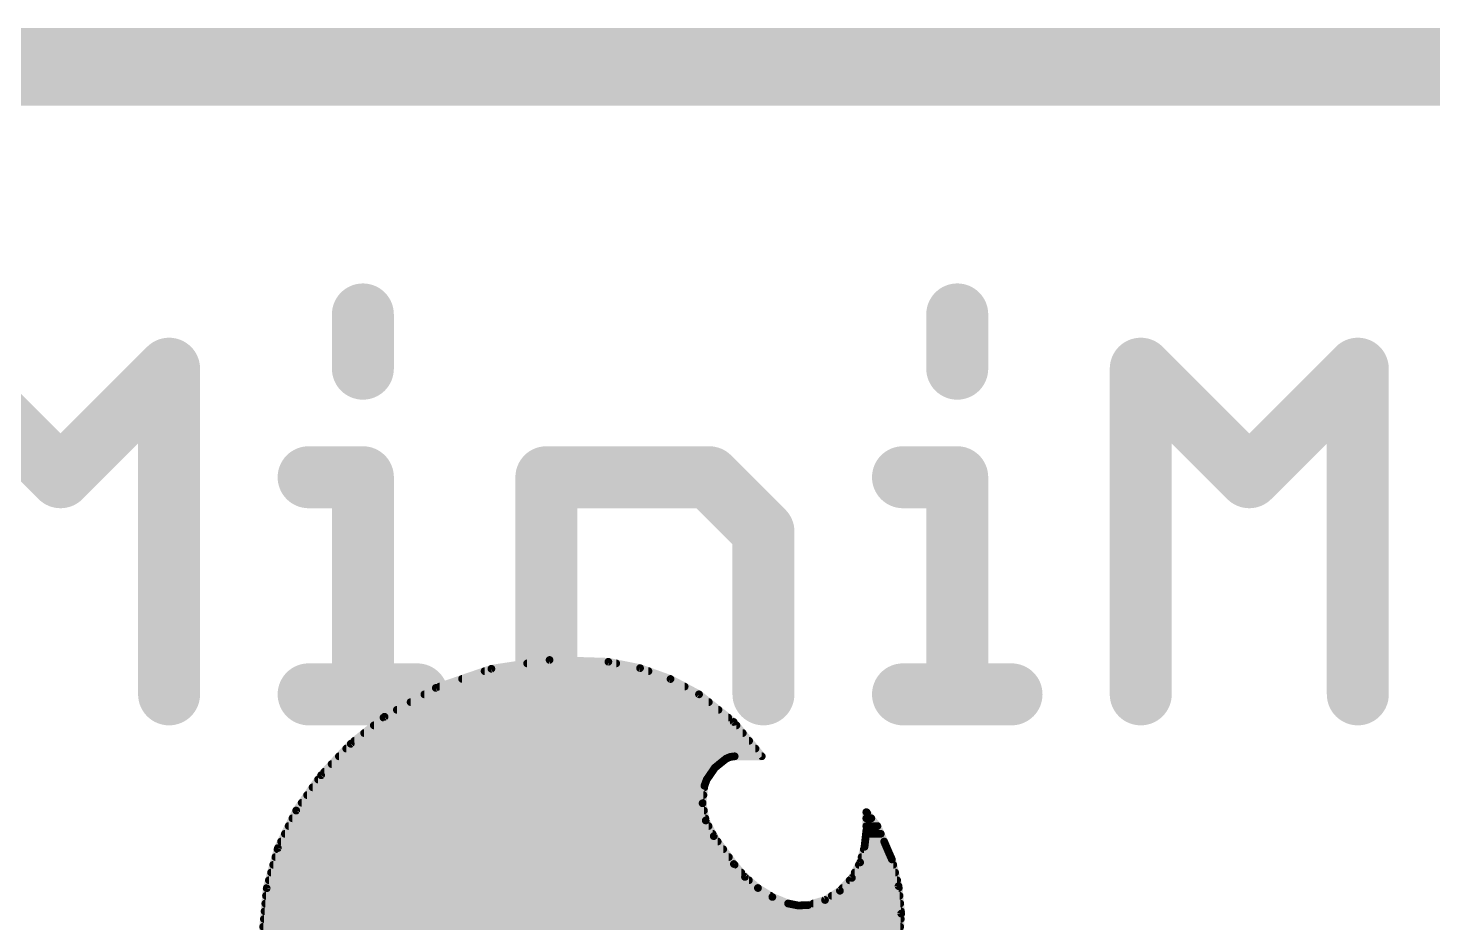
# Model space of a CAD drawing. Extents: x -98 to 26, y -2 to 26.
# Drawn here: x 6.291 to 10.898, y 22.593 to 25.527 of the extents above; entities that cross this region are included whole.
import ezdxf

# ---------------------------------------------------------------- set-up
doc = ezdxf.new("R2010")
doc.units = 0
for name, color, linetype in [('1', 12, 'CONTINUOUS'), ('16', 132, 'CONTINUOUS'), ('20', 53, 'CONTINUOUS'), ('21', 53, 'CONTINUOUS'), ('22', 53, 'CONTINUOUS')]:
    doc.layers.add(name, color=color, linetype=linetype)

msp = doc.modelspace()

# ---------------------------------------------------------------- linework, layer by layer
at = {"layer": '1', "const_width": 0.254}
msp.add_lwpolyline([(0, 25.4), (25.4, 25.4)], dxfattribs=at)
at = {"layer": '16', "const_width": 0.254}
msp.add_lwpolyline([(0, 25.4), (25.4, 25.4)], dxfattribs=at)
at = {"layer": '20', "const_width": 0.254}
msp.add_lwpolyline([(0, 25.4), (25.4, 25.4)], dxfattribs=at)
at = {"layer": '21', "const_width": 0.2032}
for points in [[(7.3891, 24.5883), (7.3891, 24.4103)], [(9.338, 24.5883), (9.338, 24.4103)], [(6.0417, 24.4103), (6.3976, 24.0544)], [(6.3976, 24.0544), (6.7535, 24.4103)], [(6.7535, 24.4103), (6.7535, 23.3426)], [(9.9397, 23.3426), (9.9397, 24.4103)], [(9.9397, 24.4103), (10.2956, 24.0544)], [(10.2956, 24.0544), (10.6515, 24.4103)], [(10.6515, 24.4103), (10.6515, 23.3426)], [(7.2111, 24.0544), (7.3891, 24.0544)], [(7.3891, 24.0544), (7.3891, 23.3426)], [(7.9907, 23.3426), (7.9907, 24.0544)], [(7.9907, 24.0544), (8.5246, 24.0544)], [(8.5246, 24.0544), (8.7025, 23.8765)], [(9.1601, 24.0544), (9.338, 24.0544)], [(9.338, 24.0544), (9.338, 23.3426)], [(8.7025, 23.8765), (8.7025, 23.3426)], [(7.2111, 23.3426), (7.567, 23.3426)], [(9.1601, 23.3426), (9.516, 23.3426)]]:
    msp.add_lwpolyline(points, dxfattribs=at)
at = {"layer": '21', "const_width": 0.1016}
for points in [[(7.4398, 24.5883, 1), (7.3383, 24.5883)], [(9.3888, 24.5883, 1), (9.2872, 24.5883)], [(6.8043, 24.4103, 1), (6.7027, 24.4103)], [(6.7894, 24.3744, 1), (6.7176, 24.4462)], [(9.9905, 24.4103, 1), (9.8889, 24.4103)], [(9.9756, 24.4462, 1), (9.9038, 24.3744)], [(10.7023, 24.4103, 1), (10.6007, 24.4103)], [(10.6874, 24.3744, 1), (10.6156, 24.4462)], [(7.3383, 24.4103, 1), (7.4398, 24.4103)], [(9.2872, 24.4103, 1), (9.3888, 24.4103)], [(6.3617, 24.0903, 1), (6.4335, 24.0185)], [(6.3617, 24.0185, 1), (6.4335, 24.0903)], [(7.2111, 24.1052, 1), (7.2111, 24.0036)], [(7.4398, 24.0544, 1), (7.3383, 24.0544)], [(7.3891, 24.0036, 1), (7.3891, 24.1052)], [(8.0415, 24.0544, 1), (7.9399, 24.0544)], [(7.9907, 24.1052, 1), (7.9907, 24.0036)], [(8.5605, 24.0903, 1), (8.4886, 24.0185)], [(8.5246, 24.0036, 1), (8.5246, 24.1052)], [(9.1601, 24.1052, 1), (9.1601, 24.0036)], [(9.3888, 24.0544, 1), (9.2872, 24.0544)], [(9.338, 24.0036, 1), (9.338, 24.1052)], [(10.2597, 24.0903, 1), (10.3315, 24.0185)], [(10.2597, 24.0185, 1), (10.3315, 24.0903)], [(8.7533, 23.8765, 1), (8.6517, 23.8765)], [(8.6666, 23.8405, 1), (8.7384, 23.9124)], [(7.2111, 23.3934, 1), (7.2111, 23.2918)], [(7.567, 23.2918, 1), (7.567, 23.3934)], [(9.1601, 23.3934, 1), (9.1601, 23.2918)], [(9.516, 23.2918, 1), (9.516, 23.3934)], [(6.7027, 23.3426, 1), (6.8043, 23.3426)], [(7.3383, 23.3426, 1), (7.4398, 23.3426)], [(7.9399, 23.3426, 1), (8.0415, 23.3426)], [(8.6517, 23.3426, 1), (8.7533, 23.3426)], [(9.2872, 23.3426, 1), (9.3888, 23.3426)], [(9.8889, 23.3426, 1), (9.9905, 23.3426)], [(10.6007, 23.3426, 1), (10.7023, 23.3426)]]:
    msp.add_lwpolyline(points, format="xyb", dxfattribs=at)
at = {"layer": '22', "const_width": 0.0254}
for points in [[(7.8105, 23.4265), (8.0012, 23.4553)], [(7.9276, 23.4442), (8.2197, 23.4442)], [(8.0012, 23.4553), (8.194, 23.4493)], [(8.194, 23.4493), (8.298, 23.4286)], [(7.6281, 23.3637), (7.8105, 23.4265)], [(7.7144, 23.3934), (8.3962, 23.3934)], [(7.7882, 23.4188), (8.3254, 23.4188)], [(8.298, 23.4286), (8.3978, 23.3928)], [(8.3978, 23.3928), (8.4912, 23.3427)], [(7.46, 23.269), (7.6281, 23.3637)], [(7.5907, 23.3426), (8.4913, 23.3426)], [(7.6406, 23.368), (8.4441, 23.368)], [(8.4912, 23.3427), (8.6049, 23.2521)], [(7.5456, 23.3172), (8.5232, 23.3172)], [(7.3493, 23.1806), (7.46, 23.269)], [(7.4567, 23.2664), (8.5869, 23.2664)], [(7.5005, 23.2918), (8.5551, 23.2918)], [(8.6049, 23.2521), (8.697, 23.1395)], [(7.3932, 23.2156), (8.6348, 23.2156)], [(7.425, 23.241), (8.614, 23.241)], [(7.2521, 23.0774), (7.3493, 23.1806)], [(7.3345, 23.1648), (8.6763, 23.1648)], [(7.3614, 23.1902), (8.6555, 23.1902)], [(7.2866, 23.114), (8.558, 23.114)], [(7.3105, 23.1394), (8.6074, 23.1394)], [(8.5801, 23.1318), (8.5434, 23.1022)], [(8.5936, 23.1375), (8.5801, 23.1318)], [(8.6081, 23.1395), (8.5936, 23.1375)], [(8.697, 23.1395), (8.6081, 23.1395)], [(7.1704, 22.9617), (7.2521, 23.0774)], [(7.2626, 23.0886), (8.534, 23.0886)], [(8.5434, 23.1022), (8.5166, 23.0633)], [(7.2241, 23.0378), (8.5085, 23.0378)], [(7.2421, 23.0632), (8.5166, 23.0632)], [(8.509, 23.0429), (8.5029, 22.9857)], [(8.5166, 23.0633), (8.509, 23.0429)], [(7.1883, 22.987), (8.503, 22.987)], [(7.2062, 23.0124), (8.5057, 23.0124)], [(8.5029, 22.9857), (8.5133, 22.9291)], [(7.1104, 22.8387), (7.1704, 22.9617)], [(7.158, 22.9362), (8.512, 22.9362)], [(7.1704, 22.9616), (8.5073, 22.9616)], [(8.5133, 22.9291), (8.5395, 22.8778)], [(9.0399, 22.8956), (9.0399, 22.9566)], [(9.0399, 22.9566), (9.0399, 22.9565)], [(9.0399, 22.9565), (9.0424, 22.954)], [(9.0399, 22.9362), (9.0562, 22.9362)], [(9.0424, 22.954), (9.0762, 22.9105)], [(7.1332, 22.8854), (8.5356, 22.8854)], [(7.1456, 22.9108), (8.5226, 22.9108)], [(9.034, 22.8427), (9.0399, 22.8956)], [(9.0388, 22.8854), (9.0872, 22.8854)], [(9.0399, 22.9108), (9.076, 22.9108)], [(9.0762, 22.9105), (9.0983, 22.8601)], [(7.0736, 22.7068), (7.1104, 22.8387)], [(7.1208, 22.86), (8.5524, 22.86)], [(8.5395, 22.8778), (8.6055, 22.7864)], [(9.0195, 22.7915), (9.034, 22.8427)], [(9.0359, 22.86), (9.0983, 22.86)], [(9.0983, 22.8601), (9.1135, 22.8245)], [(7.1022, 22.8092), (8.589, 22.8092)], [(7.1093, 22.8346), (8.5707, 22.8346)], [(8.9925, 22.7407), (9.0195, 22.7915)], [(9.0245, 22.8092), (9.1203, 22.8092)], [(9.0317, 22.8346), (9.1092, 22.8346)], [(9.1135, 22.8245), (9.1237, 22.8016)], [(9.1237, 22.8016), (9.1456, 22.7139)], [(7.088, 22.7584), (8.6296, 22.7584)], [(7.0951, 22.7838), (8.6077, 22.7838)], [(8.6055, 22.7864), (8.6419, 22.744)], [(8.6419, 22.744), (8.6843, 22.7077)], [(9.0019, 22.7584), (9.1345, 22.7584)], [(9.0154, 22.7838), (9.1281, 22.7838)], [(7.0612, 22.5705), (7.0736, 22.7068)], [(7.0738, 22.7076), (8.6845, 22.7076)], [(7.0809, 22.733), (8.6548, 22.733)], [(8.6843, 22.7077), (8.7318, 22.6784)], [(8.9044, 22.6684), (8.9533, 22.6987)], [(8.9533, 22.6987), (8.9925, 22.7407)], [(8.9616, 22.7076), (9.1462, 22.7076)], [(8.9853, 22.733), (9.1409, 22.733)], [(9.1456, 22.7139), (9.1542, 22.6238)], [(7.0691, 22.6568), (8.7838, 22.6568)], [(7.0714, 22.6822), (8.7256, 22.6822)], [(8.7318, 22.6784), (8.7833, 22.6569)], [(8.7833, 22.6569), (8.816, 22.6504)], [(8.816, 22.6504), (8.8494, 22.6518)], [(8.8494, 22.6518), (8.9044, 22.6684)], [(8.866, 22.6568), (9.1511, 22.6568)], [(8.9267, 22.6822), (9.1487, 22.6822)], [(7.0644, 22.606), (9.1528, 22.606)], [(7.0667, 22.6314), (9.1535, 22.6314)], [(9.1542, 22.6238), (9.1476, 22.5369)], [(7.0621, 22.5806), (9.1509, 22.5806)]]:
    msp.add_lwpolyline(points, dxfattribs=at)
at = {"layer": '22', "const_width": 0.0127}
for points in [[(7.9276, 23.4506, 1), (7.9276, 23.4379)], [(8.0014, 23.4617, 1), (8.001, 23.449)], [(8.0021, 23.4491, 1), (8.0002, 23.4616)], [(8.1952, 23.4555, 1), (8.1928, 23.4431)], [(8.1938, 23.443, 1), (8.1942, 23.4556)], [(8.2197, 23.4379, 1), (8.2197, 23.4506)], [(7.7144, 23.3998, 1), (7.7144, 23.387)], [(7.7882, 23.4252, 1), (7.7882, 23.4124)], [(7.8095, 23.4328, 1), (7.8114, 23.4202)], [(7.8125, 23.4205, 1), (7.8084, 23.4325)], [(8.3001, 23.4346, 1), (8.2958, 23.4227)], [(8.2967, 23.4224, 1), (8.2992, 23.4349)], [(8.3254, 23.4124, 1), (8.3254, 23.4252)], [(8.4008, 23.3984, 1), (8.3948, 23.3872)], [(8.3956, 23.3869, 1), (8.3999, 23.3988)], [(8.3962, 23.387, 1), (8.3962, 23.3998)], [(7.5907, 23.349, 1), (7.5907, 23.3362)], [(7.626, 23.3697, 1), (7.6301, 23.3577)], [(7.6312, 23.3581, 1), (7.625, 23.3692)], [(7.6406, 23.3744, 1), (7.6406, 23.3617)], [(8.4441, 23.3617, 1), (8.4441, 23.3744)], [(8.4952, 23.3477, 1), (8.4872, 23.3377)], [(8.4913, 23.3362, 1), (8.4913, 23.349)], [(7.5456, 23.3236, 1), (7.5456, 23.3108)], [(8.4882, 23.3371, 1), (8.4942, 23.3483)], [(8.5232, 23.3108, 1), (8.5232, 23.3236)], [(7.4567, 23.2728, 1), (7.4567, 23.26)], [(7.4569, 23.2745, 1), (7.4631, 23.2635)], [(7.464, 23.264, 1), (7.456, 23.274)], [(7.5005, 23.2982, 1), (7.5005, 23.2855)], [(8.5551, 23.2855, 1), (8.5551, 23.2982)], [(8.5869, 23.26, 1), (8.5869, 23.2728)], [(8.6098, 23.2561, 1), (8.6, 23.248)], [(8.601, 23.2471, 1), (8.6089, 23.257)], [(7.3932, 23.222, 1), (7.3932, 23.2093)], [(7.425, 23.2474, 1), (7.425, 23.2346)], [(8.614, 23.2346, 1), (8.614, 23.2474)], [(8.6348, 23.2093, 1), (8.6348, 23.222)], [(7.3345, 23.1712, 1), (7.3345, 23.1584)], [(7.3453, 23.1855, 1), (7.3533, 23.1756)], [(7.3539, 23.1762, 1), (7.3447, 23.1849)], [(7.3614, 23.1966, 1), (7.3614, 23.1838)], [(8.6555, 23.1838, 1), (8.6555, 23.1966)], [(8.6763, 23.1584, 1), (8.6763, 23.1712)], [(7.2866, 23.1204, 1), (7.2866, 23.1076)], [(7.3105, 23.1458, 1), (7.3105, 23.1331)], [(8.558, 23.1076, 1), (8.558, 23.1204)], [(8.5776, 23.1376, 1), (8.5826, 23.126)], [(8.5841, 23.1269, 1), (8.5761, 23.1367)], [(8.5927, 23.1438, 1), (8.5944, 23.1312)], [(8.5961, 23.1317, 1), (8.5911, 23.1434)], [(8.6081, 23.1459, 1), (8.6081, 23.1332)], [(8.609, 23.1332, 1), (8.6072, 23.1458)], [(8.6074, 23.1331, 1), (8.6074, 23.1458)], [(8.6921, 23.1355, 1), (8.7019, 23.1435)], [(8.697, 23.1332, 1), (8.697, 23.1459)], [(7.2475, 23.0818, 1), (7.2567, 23.0731)], [(7.2573, 23.0738, 1), (7.2469, 23.0811)], [(7.2626, 23.095, 1), (7.2626, 23.0822)], [(8.534, 23.0822, 1), (8.534, 23.095)], [(8.5394, 23.1071, 1), (8.5474, 23.0972)], [(8.5486, 23.0986, 1), (8.5381, 23.1058)], [(7.2241, 23.0442, 1), (7.2241, 23.0314)], [(7.2421, 23.0696, 1), (7.2421, 23.0569)], [(8.503, 23.0451, 1), (8.515, 23.0407)], [(8.5153, 23.0422, 1), (8.5027, 23.0436)], [(8.5085, 23.0314, 1), (8.5085, 23.0442)], [(8.5114, 23.0669, 1), (8.5218, 23.0597)], [(8.5226, 23.0611, 1), (8.5106, 23.0655)], [(8.5166, 23.0569, 1), (8.5166, 23.0696)], [(7.1883, 22.9934, 1), (7.1883, 22.9807)], [(7.2062, 23.0188, 1), (7.2062, 23.006)], [(8.5091, 22.9868, 1), (8.4966, 22.9845)], [(8.4965, 22.9863, 1), (8.5092, 22.985)], [(8.503, 22.9807, 1), (8.503, 22.9934)], [(8.5057, 23.006, 1), (8.5057, 23.0188)], [(7.158, 22.9426, 1), (7.158, 22.9298)], [(7.1704, 22.968, 1), (7.1704, 22.9552)], [(7.1652, 22.9654, 1), (7.1756, 22.958)], [(7.1761, 22.9589, 1), (7.1647, 22.9645)], [(8.519, 22.932, 1), (8.5077, 22.9262)], [(8.5073, 22.9552, 1), (8.5073, 22.968)], [(8.512, 22.9298, 1), (8.512, 22.9426)], [(9.0444, 22.961, 1), (9.0354, 22.952)], [(9.0399, 22.9426, 1), (9.0399, 22.9298)], [(9.0463, 22.9566, 1), (9.0336, 22.9566)], [(9.0463, 22.9566, 1), (9.0336, 22.9566)], [(9.0336, 22.9565, 1), (9.0463, 22.9565)], [(9.0474, 22.9579, 1), (9.0374, 22.9501)], [(9.0379, 22.9495, 1), (9.0469, 22.9585)], [(9.0562, 22.9298, 1), (9.0562, 22.9426)], [(7.1332, 22.8918, 1), (7.1332, 22.879)], [(7.1456, 22.9172, 1), (7.1456, 22.9045)], [(8.5071, 22.9279, 1), (8.5196, 22.9302)], [(8.5226, 22.9045, 1), (8.5226, 22.9172)], [(8.5356, 22.879, 1), (8.5356, 22.8918)], [(9.0388, 22.8918, 1), (9.0388, 22.879)], [(9.0399, 22.9172, 1), (9.0399, 22.9045)], [(9.0462, 22.8949, 1), (9.0336, 22.8963)], [(9.0336, 22.8956, 1), (9.0463, 22.8956)], [(9.082, 22.9131, 1), (9.0704, 22.908)], [(9.0712, 22.9066, 1), (9.0812, 22.9144)], [(9.076, 22.9045, 1), (9.076, 22.9172)], [(9.0872, 22.879, 1), (9.0872, 22.8918)], [(7.1165, 22.837, 1), (7.1043, 22.8404)], [(7.1208, 22.8664, 1), (7.1208, 22.8536)], [(8.5446, 22.8815, 1), (8.5344, 22.8741)], [(8.5338, 22.8749, 1), (8.5452, 22.8807)], [(8.5524, 22.8536, 1), (8.5524, 22.8664)], [(9.0277, 22.8434, 1), (9.0403, 22.842)], [(9.0401, 22.841, 1), (9.0279, 22.8444)], [(9.0359, 22.8664, 1), (9.0359, 22.8536)], [(9.1041, 22.8626, 1), (9.0925, 22.8576)], [(9.0925, 22.8576, 1), (9.1041, 22.8626)], [(9.0983, 22.8536, 1), (9.0983, 22.8664)], [(7.1022, 22.8156, 1), (7.1022, 22.8028)], [(7.1093, 22.841, 1), (7.1093, 22.8283)], [(7.1047, 22.8414, 1), (7.1161, 22.8359)], [(8.5707, 22.8283, 1), (8.5707, 22.841)], [(8.589, 22.8028, 1), (8.589, 22.8156)], [(9.0251, 22.7885, 1), (9.0139, 22.7945)], [(9.0245, 22.8156, 1), (9.0245, 22.8028)], [(9.0317, 22.841, 1), (9.0317, 22.8283)], [(9.1193, 22.8271, 1), (9.1077, 22.8219)], [(9.1077, 22.822, 1), (9.1193, 22.827)], [(9.1092, 22.8283, 1), (9.1092, 22.841)], [(9.1299, 22.8031, 1), (9.1175, 22.8001)], [(9.1179, 22.799, 1), (9.1295, 22.8042)], [(9.1203, 22.8028, 1), (9.1203, 22.8156)], [(7.088, 22.7648, 1), (7.088, 22.7521)], [(7.0951, 22.7902, 1), (7.0951, 22.7774)], [(8.6103, 22.7905, 1), (8.6007, 22.7823)], [(8.6004, 22.7827, 1), (8.6106, 22.7901)], [(8.6077, 22.7774, 1), (8.6077, 22.7902)], [(8.6296, 22.7521, 1), (8.6296, 22.7648)], [(8.646, 22.7489, 1), (8.6378, 22.7392)], [(9.0019, 22.7648, 1), (9.0019, 22.7521)], [(9.0154, 22.7902, 1), (9.0154, 22.7774)], [(9.0134, 22.7932, 1), (9.0256, 22.7898)], [(9.1281, 22.7774, 1), (9.1281, 22.7902)], [(9.1345, 22.7521, 1), (9.1345, 22.7648)], [(7.0675, 22.7085, 1), (7.0797, 22.7051)], [(7.0799, 22.7062, 1), (7.0673, 22.7074)], [(7.0738, 22.714, 1), (7.0738, 22.7012)], [(7.0809, 22.7394, 1), (7.0809, 22.7266)], [(8.6371, 22.7399, 1), (8.6467, 22.7482)], [(8.6548, 22.7266, 1), (8.6548, 22.7394)], [(8.6876, 22.7131, 1), (8.681, 22.7023)], [(8.6802, 22.7029, 1), (8.6884, 22.7125)], [(8.6845, 22.7012, 1), (8.6845, 22.714)], [(8.9566, 22.6933, 1), (8.9499, 22.7041)], [(8.9616, 22.714, 1), (8.9616, 22.7012)], [(8.9853, 22.7394, 1), (8.9853, 22.7266)], [(8.9869, 22.7437, 1), (8.9981, 22.7378)], [(8.9972, 22.7364, 1), (8.9879, 22.7451)], [(9.152, 22.7145, 1), (9.1393, 22.7132)], [(9.1395, 22.7123, 1), (9.1518, 22.7154)], [(9.1409, 22.7266, 1), (9.1409, 22.7394)], [(9.1462, 22.7012, 1), (9.1462, 22.714)], [(7.0691, 22.6632, 1), (7.0691, 22.6504)], [(7.0714, 22.6886, 1), (7.0714, 22.6759)], [(8.7342, 22.6842, 1), (8.7293, 22.6725)], [(8.7256, 22.6759, 1), (8.7256, 22.6886)], [(8.7285, 22.673, 1), (8.7351, 22.6838)], [(8.7845, 22.6631, 1), (8.7821, 22.6507)], [(8.7809, 22.651, 1), (8.7857, 22.6628)], [(8.7838, 22.6504, 1), (8.7838, 22.6632)], [(8.8476, 22.6579, 1), (8.8512, 22.6457)], [(8.8497, 22.6455, 1), (8.8491, 22.6581)], [(8.866, 22.6632, 1), (8.866, 22.6504)], [(8.9011, 22.6738, 1), (8.9078, 22.663)], [(8.9063, 22.6623, 1), (8.9026, 22.6745)], [(8.9267, 22.6886, 1), (8.9267, 22.6759)], [(8.9486, 22.7031, 1), (8.9579, 22.6944)], [(9.1487, 22.6759, 1), (9.1487, 22.6886)], [(9.1511, 22.6504, 1), (9.1511, 22.6632)], [(7.0644, 22.6124, 1), (7.0644, 22.5997)], [(7.0667, 22.6378, 1), (7.0667, 22.6251)], [(8.8158, 22.6567, 1), (8.8163, 22.644)], [(8.8148, 22.6442, 1), (8.8173, 22.6566)], [(9.1605, 22.6233, 1), (9.1479, 22.6243)], [(9.1479, 22.6232, 1), (9.1605, 22.6244)], [(9.1528, 22.5997, 1), (9.1528, 22.6124)], [(9.1535, 22.6251, 1), (9.1535, 22.6378)], [(7.0621, 22.587, 1), (7.0621, 22.5742)], [(9.1509, 22.5742, 1), (9.1509, 22.587)]]:
    msp.add_lwpolyline(points, format="xyb", dxfattribs=at)

doc.saveas('drawing.dxf')
